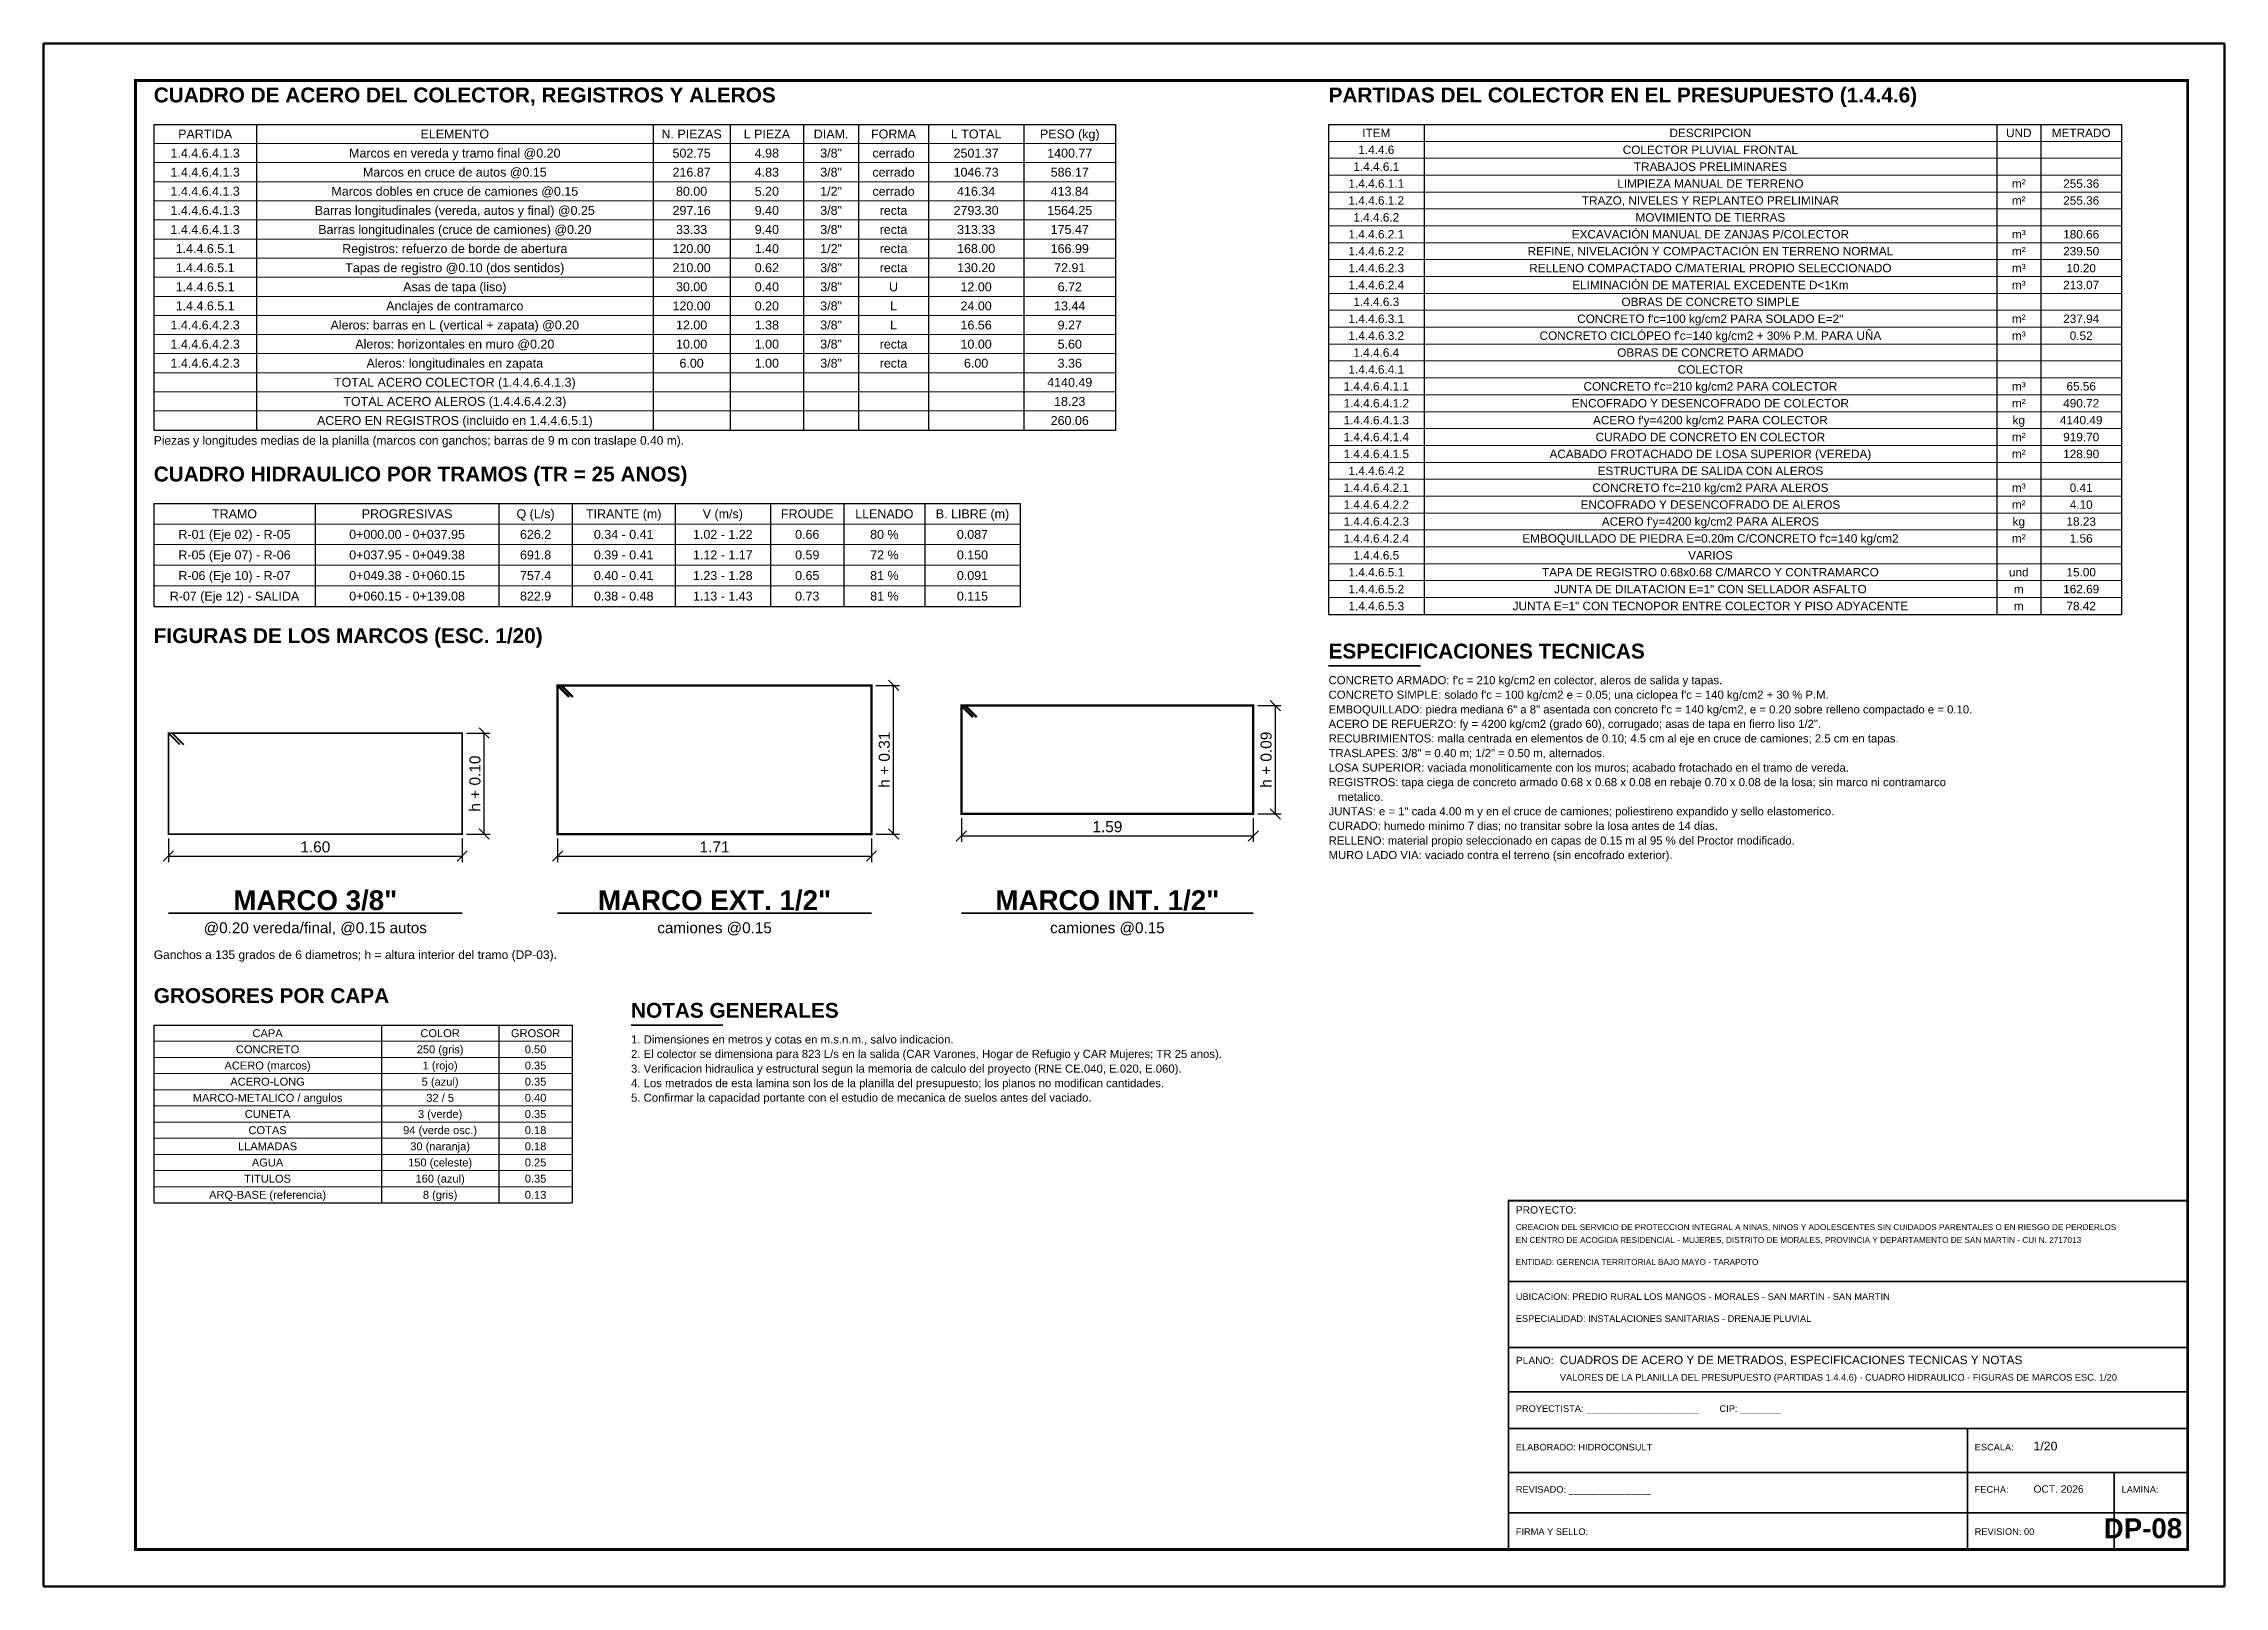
# Paper-space layout 'DP-08' of a CAD drawing. Header units: metres, sheet in millimetres. Extents: x 0 to 594, y 0 to 420.
# The model-space entities are those that its viewports show. They can reach past a viewport. Long polylines and large blocks are cut down to what shows.
import ezdxf
from ezdxf.enums import TextEntityAlignment as Align

# ---------------------------------------------------------------- set-up
doc = ezdxf.new("R2010")
doc.units = ezdxf.units.M
doc.header["$LTSCALE"] = 0.25
for name, color, linetype, lineweight in [('ACERO', 1, 'CONTINUOUS', 35), ('COTAS', 94, 'CONTINUOUS', 18), ('GRILLA', 9, 'CONTINUOUS', 13), ('MARCO', 7, 'CONTINUOUS', 50), ('ROTULO', 7, 'CONTINUOUS', 35), ('TITULOS', 160, 'CONTINUOUS', 35)]:
    doc.layers.add(name, color=color, linetype=linetype, lineweight=lineweight)
for name, color, linetype in [('ROTULO-TEXTO', 7, 'CONTINUOUS'), ('TEXTOS', 7, 'CONTINUOUS'), ('TEXTOS-NOTAS', 7, 'CONTINUOUS')]:
    doc.layers.add(name, color=color, linetype=linetype)
doc.styles.get("Standard").update_dxf_attribs({"font": 'arial.ttf'})
doc.styles.add('TITULOS', font='arialbd.ttf')
doc.dimstyles.new('COT-20', dxfattribs={"dimscale": 0.02, "dimtxt": 3, "dimasz": 2.2, "dimexe": 1.6, "dimexo": 1.2, "dimgap": 1, "dimtad": 1, "dimzin": 0, "dimdsep": 46, "dimtxsty": 'Standard', "dimtsz": 1.4, "dimcen": 2.5, "dimclrd": 256, "dimclre": 256, "dimclrt": 7, "dimazin": 3, "dimtfac": 1, "dimtmove": 0, "dimatfit": 3})

msp = doc.modelspace()

# ---------------------------------------------------------------- linework, layer by layer
at = {"layer": 'ACERO'}
for points, const_width in [([(263.035, 4.096), (264.745, 4.096), (264.745, 4.906), (263.035, 4.906)], 0.0127), ([(265.235, 4.206), (266.825, 4.206), (266.825, 4.796), (265.235, 4.796)], 0.0127), ([(260.915, 4.096), (262.515, 4.096), (262.515, 4.646), (260.915, 4.646)], 0.0095)]:
    msp.add_lwpolyline(points, close=True, dxfattribs=dict(at, const_width=const_width))
for points, const_width in [([(263.035, 4.906), (263.098, 4.843)], 0.0127), ([(263.055, 4.906), (263.118, 4.843)], 0.0127), ([(265.235, 4.796), (265.298, 4.733)], 0.0127), ([(265.255, 4.796), (265.318, 4.733)], 0.0127), ([(260.915, 4.646), (260.978, 4.583)], 0.0095), ([(260.935, 4.646), (260.998, 4.583)], 0.0095)]:
    msp.add_lwpolyline(points, dxfattribs=dict(at, const_width=const_width))
at = {"layer": 'GRILLA'}
for p, q in [((260.835, 7.856), (266.075, 7.856)), ((267.235, 7.868), (271.555, 7.868)), ((260.835, 7.752), (266.075, 7.752)), ((267.235, 7.776), (271.555, 7.776)), ((260.835, 7.648), (266.075, 7.648)), ((267.235, 7.684), (271.555, 7.684)), ((260.835, 7.544), (266.075, 7.544)), ((267.235, 7.592), (271.555, 7.592)), ((267.235, 7.5), (271.555, 7.5)), ((260.835, 7.44), (266.075, 7.44)), ((267.235, 7.408), (271.555, 7.408)), ((260.835, 7.336), (266.075, 7.336)), ((267.235, 7.316), (271.555, 7.316)), ((260.835, 7.232), (266.075, 7.232)), ((260.835, 7.128), (266.075, 7.128)), ((267.235, 7.224), (271.555, 7.224)), ((267.235, 7.132), (271.555, 7.132)), ((260.835, 7.024), (266.075, 7.024)), ((267.235, 7.04), (271.555, 7.04)), ((260.835, 6.92), (266.075, 6.92)), ((267.235, 6.948), (271.555, 6.948)), ((260.835, 6.816), (266.075, 6.816)), ((267.235, 6.856), (271.555, 6.856)), ((260.835, 6.712), (266.075, 6.712)), ((267.235, 6.764), (271.555, 6.764)), ((267.235, 6.672), (271.555, 6.672)), ((260.835, 6.608), (266.075, 6.608)), ((267.235, 6.58), (271.555, 6.58)), ((260.835, 6.504), (266.075, 6.504)), ((267.235, 6.488), (271.555, 6.488)), ((260.835, 6.4), (266.075, 6.4)), ((267.235, 6.396), (271.555, 6.396)), ((267.235, 6.304), (271.555, 6.304)), ((267.235, 6.212), (271.555, 6.212)), ((267.235, 6.12), (271.555, 6.12)), ((267.235, 6.028), (271.555, 6.028)), ((267.235, 5.936), (271.555, 5.936)), ((267.235, 5.844), (271.555, 5.844)), ((260.835, 5.784), (265.555, 5.784)), ((267.235, 5.752), (271.555, 5.752)), ((260.835, 5.672), (265.555, 5.672)), ((267.235, 5.66), (271.555, 5.66)), ((260.835, 5.56), (265.555, 5.56)), ((267.235, 5.568), (271.555, 5.568)), ((267.235, 5.476), (271.555, 5.476)), ((260.835, 5.448), (265.555, 5.448)), ((267.235, 5.384), (271.555, 5.384)), ((260.835, 2.968), (263.115, 2.968)), ((260.835, 2.88), (263.115, 2.88)), ((260.835, 2.792), (263.115, 2.792)), ((260.835, 2.704), (263.115, 2.704)), ((260.835, 2.616), (263.115, 2.616)), ((260.835, 2.528), (263.115, 2.528)), ((260.835, 2.44), (263.115, 2.44)), ((260.835, 2.352), (263.115, 2.352)), ((260.835, 2.264), (263.115, 2.264)), ((260.835, 2.176), (263.115, 2.176))]:
    msp.add_line(p, q, dxfattribs=at)
at = {"layer": 'MARCO'}
msp.add_lwpolyline([(260.235, 0), (272.115, 0), (272.115, 8.4), (260.235, 8.4)], close=True, dxfattribs=at)
at = {"layer": 'MARCO', "const_width": 0.016}
msp.add_lwpolyline([(260.735, 0.2), (271.915, 0.2), (271.915, 8.2), (260.735, 8.2)], close=True, dxfattribs=at)
at = {"layer": 'ROTULO'}
for p, q in [((268.215, 1.66), (271.915, 1.66)), ((268.215, 1.3), (271.915, 1.3)), ((268.215, 1.06), (271.915, 1.06)), ((268.215, 0.86), (271.915, 0.86)), ((270.715, 0.86), (270.715, 0.2)), ((268.215, 0.62), (271.915, 0.62)), ((271.515, 0.62), (271.515, 0.2)), ((268.215, 0.4), (271.915, 0.4))]:
    msp.add_line(p, q, dxfattribs=at)
at = {"layer": 'ROTULO', "const_width": 0.01}
msp.add_lwpolyline([(268.215, 0.2), (271.915, 0.2), (271.915, 2.1), (268.215, 2.1)], close=True, dxfattribs=at)
at = {"layer": 'TEXTOS'}
for p, q in [((260.835, 7.96), (266.075, 7.96)), ((260.835, 7.96), (260.835, 6.296)), ((261.395, 7.96), (261.395, 6.296)), ((263.555, 7.96), (263.555, 6.296)), ((263.975, 7.96), (263.975, 6.296)), ((264.375, 7.96), (264.375, 6.296)), ((264.675, 7.96), (264.675, 6.296)), ((265.055, 7.96), (265.055, 6.296)), ((265.575, 7.96), (265.575, 6.296)), ((266.075, 7.96), (266.075, 6.296)), ((267.235, 7.96), (271.555, 7.96)), ((267.235, 7.96), (267.235, 5.292)), ((267.755, 7.96), (267.755, 5.292)), ((270.875, 7.96), (270.875, 5.292)), ((271.115, 7.96), (271.115, 5.292)), ((271.555, 7.96), (271.555, 5.292)), ((260.835, 6.296), (266.075, 6.296)), ((260.835, 5.896), (265.555, 5.896)), ((260.835, 5.896), (260.835, 5.336)), ((261.715, 5.896), (261.715, 5.336)), ((262.715, 5.896), (262.715, 5.336)), ((263.115, 5.896), (263.115, 5.336)), ((263.675, 5.896), (263.675, 5.336)), ((264.195, 5.896), (264.195, 5.336)), ((264.595, 5.896), (264.595, 5.336)), ((265.035, 5.896), (265.035, 5.336)), ((265.555, 5.896), (265.555, 5.336)), ((260.835, 5.336), (265.555, 5.336)), ((267.235, 5.292), (271.555, 5.292)), ((260.835, 3.056), (263.115, 3.056)), ((260.835, 3.056), (260.835, 2.088)), ((262.075, 3.056), (262.075, 2.088)), ((262.715, 3.056), (262.715, 2.088)), ((263.115, 3.056), (263.115, 2.088)), ((260.835, 2.088), (263.115, 2.088))]:
    msp.add_line(p, q, dxfattribs=at)
at = {"layer": 'TITULOS'}
for p, q in [((267.235, 5.012), (267.735, 5.012)), ((260.915, 3.666), (262.515, 3.666)), ((263.035, 3.666), (264.745, 3.666)), ((265.235, 3.666), (266.825, 3.666)), ((263.435, 3.056), (263.935, 3.056))]:
    msp.add_line(p, q, dxfattribs=at)

# ---------------------------------------------------------------- texts
at = {"layer": 'ROTULO-TEXTO'}
for s, height, p in [('PROYECTO:', 0.04, (268.255, 2.03)), ('CREACION DEL SERVICIO DE PROTECCION INTEGRAL A NINAS, NINOS Y ADOLESCENTES SIN CUIDADOS PARENTALES O EN RIESGO DE PERDERLOS', 0.032, (268.255, 1.94)), ('EN CENTRO DE ACOGIDA RESIDENCIAL - MUJERES, DISTRITO DE MORALES, PROVINCIA Y DEPARTAMENTO DE SAN MARTIN - CUI N. 2717013', 0.032, (268.255, 1.87)), ('ENTIDAD: GERENCIA TERRITORIAL BAJO MAYO - TARAPOTO', 0.032, (268.255, 1.75)), ('UBICACION: PREDIO RURAL LOS MANGOS - MORALES - SAN MARTIN - SAN MARTIN', 0.036, (268.255, 1.56)), ('ESPECIALIDAD: INSTALACIONES SANITARIAS - DRENAJE PLUVIAL', 0.036, (268.255, 1.44)), ('PLANO:', 0.04, (268.255, 1.21)), ('CUADROS DE ACERO Y DE METRADOS, ESPECIFICACIONES TECNICAS Y NOTAS', 0.04578, (268.495, 1.21)), ('VALORES DE LA PLANILLA DEL PRESUPUESTO (PARTIDAS 1.4.4.6) - CUADRO HIDRAULICO - FIGURAS DE MARCOS ESC. 1/20', 0.036, (268.495, 1.12)), ('PROYECTISTA: ______________________        CIP: ________', 0.036, (268.255, 0.95)), ('ELABORADO: HIDROCONSULT', 0.036, (268.255, 0.74)), ('ESCALA:', 0.036, (270.755, 0.74)), ('1/20', 0.048, (271.075, 0.74)), ('REVISADO: ________________', 0.036, (268.255, 0.51)), ('FECHA:', 0.036, (270.755, 0.51)), ('OCT. 2026', 0.04, (271.075, 0.51)), ('LAMINA:', 0.036, (271.555, 0.51)), ('FIRMA Y SELLO:', 0.036, (268.255, 0.28)), ('REVISION: 00', 0.036, (270.755, 0.28))]:
    msp.add_text(s, height=height, dxfattribs=at).set_placement(p)
at = {"layer": 'TEXTOS'}
for s, height, p in [('PARTIDA', 0.0486, (261.115, 7.908)), ('ELEMENTO', 0.0486, (262.475, 7.908)), ('N. PIEZAS', 0.0486, (263.765, 7.908)), ('L PIEZA', 0.0486, (264.175, 7.908)), ('DIAM.', 0.0486, (264.525, 7.908)), ('FORMA', 0.0486, (264.865, 7.908)), ('L TOTAL', 0.0486, (265.315, 7.908)), ('PESO (kg)', 0.0486, (265.825, 7.908)), ('1.4.4.6', 0.0459, (267.495, 7.822)), ('ITEM', 0.0459, (267.495, 7.914)), ('COLECTOR PLUVIAL FRONTAL', 0.0459, (269.315, 7.822)), ('DESCRIPCION', 0.0459, (269.315, 7.914)), ('UND', 0.0459, (270.995, 7.914)), ('METRADO', 0.0459, (271.335, 7.914)), ('1.4.4.6.4.1.3', 0.0486, (261.115, 7.804)), ('1.4.4.6.4.1.3', 0.0486, (261.115, 7.7)), ('Marcos en vereda y tramo final @0.20', 0.0486, (262.475, 7.804)), ('Marcos en cruce de autos @0.15', 0.0486, (262.475, 7.7)), ('502.75', 0.0486, (263.765, 7.804)), ('216.87', 0.0486, (263.765, 7.7)), ('4.98', 0.0486, (264.175, 7.804)), ('4.83', 0.0486, (264.175, 7.7)), ('3/8"', 0.0486, (264.525, 7.804)), ('3/8"', 0.0486, (264.525, 7.7)), ('cerrado', 0.0486, (264.865, 7.804)), ('cerrado', 0.0486, (264.865, 7.7)), ('2501.37', 0.0486, (265.315, 7.804)), ('1046.73', 0.0486, (265.315, 7.7)), ('1400.77', 0.0486, (265.825, 7.804)), ('586.17', 0.0486, (265.825, 7.7)), ('1.4.4.6.1', 0.0459, (267.495, 7.73)), ('TRABAJOS PRELIMINARES', 0.0459, (269.315, 7.73)), ('1.4.4.6.4.1.3', 0.0486, (261.115, 7.596)), ('Marcos dobles en cruce de camiones @0.15', 0.0486, (262.475, 7.596)), ('80.00', 0.0486, (263.765, 7.596)), ('5.20', 0.0486, (264.175, 7.596)), ('1/2"', 0.0486, (264.525, 7.596)), ('cerrado', 0.0486, (264.865, 7.596)), ('416.34', 0.0486, (265.315, 7.596)), ('413.84', 0.0486, (265.825, 7.596)), ('1.4.4.6.1.1', 0.0459, (267.495, 7.638)), ('LIMPIEZA MANUAL DE TERRENO', 0.0459, (269.315, 7.638)), ('m²', 0.0459, (270.995, 7.638)), ('255.36', 0.0459, (271.335, 7.638)), ('1.4.4.6.4.1.3', 0.0486, (261.115, 7.492)), ('Barras longitudinales (vereda, autos y final) @0.25', 0.0486, (262.475, 7.492)), ('297.16', 0.0486, (263.765, 7.492)), ('9.40', 0.0486, (264.175, 7.492)), ('3/8"', 0.0486, (264.525, 7.492)), ('recta', 0.0486, (264.865, 7.492)), ('2793.30', 0.0486, (265.315, 7.492)), ('1564.25', 0.0486, (265.825, 7.492)), ('1.4.4.6.1.2', 0.0459, (267.495, 7.546)), ('TRAZO, NIVELES Y REPLANTEO PRELIMINAR', 0.0459, (269.315, 7.546)), ('m²', 0.0459, (270.995, 7.546)), ('255.36', 0.0459, (271.335, 7.546)), ('1.4.4.6.4.1.3', 0.0486, (261.115, 7.388)), ('Barras longitudinales (cruce de camiones) @0.20', 0.0486, (262.475, 7.388)), ('33.33', 0.0486, (263.765, 7.388)), ('9.40', 0.0486, (264.175, 7.388)), ('3/8"', 0.0486, (264.525, 7.388)), ('recta', 0.0486, (264.865, 7.388)), ('313.33', 0.0486, (265.315, 7.388)), ('175.47', 0.0486, (265.825, 7.388)), ('1.4.4.6.2.1', 0.0459, (267.495, 7.362)), ('1.4.4.6.2', 0.0459, (267.495, 7.454)), ('EXCAVACIÓN MANUAL DE ZANJAS P/COLECTOR', 0.0459, (269.315, 7.362)), ('MOVIMIENTO DE TIERRAS', 0.0459, (269.315, 7.454)), ('m³', 0.0459, (270.995, 7.362)), ('180.66', 0.0459, (271.335, 7.362)), ('1.4.4.6.5.1', 0.0486, (261.115, 7.284)), ('Registros: refuerzo de borde de abertura', 0.0486, (262.475, 7.284)), ('120.00', 0.0486, (263.765, 7.284)), ('1.40', 0.0486, (264.175, 7.284)), ('1/2"', 0.0486, (264.525, 7.284)), ('recta', 0.0486, (264.865, 7.284)), ('168.00', 0.0486, (265.315, 7.284)), ('166.99', 0.0486, (265.825, 7.284)), ('1.4.4.6.2.2', 0.0459, (267.495, 7.27)), ('REFINE, NIVELACIÓN Y COMPACTACIÓN EN TERRENO NORMAL', 0.0459, (269.315, 7.27)), ('m²', 0.0459, (270.995, 7.27)), ('239.50', 0.0459, (271.335, 7.27)), ('1.4.4.6.5.1', 0.0486, (261.115, 7.18)), ('Tapas de registro @0.10 (dos sentidos)', 0.0486, (262.475, 7.18)), ('210.00', 0.0486, (263.765, 7.18)), ('0.62', 0.0486, (264.175, 7.18)), ('3/8"', 0.0486, (264.525, 7.18)), ('recta', 0.0486, (264.865, 7.18)), ('130.20', 0.0486, (265.315, 7.18)), ('72.91', 0.0486, (265.825, 7.18)), ('1.4.4.6.2.3', 0.0459, (267.495, 7.178)), ('RELLENO COMPACTADO C/MATERIAL PROPIO SELECCIONADO', 0.0459, (269.315, 7.178)), ('m³', 0.0459, (270.995, 7.178)), ('10.20', 0.0459, (271.335, 7.178)), ('1.4.4.6.5.1', 0.0486, (261.115, 7.076)), ('Asas de tapa (liso)', 0.0486, (262.475, 7.076)), ('30.00', 0.0486, (263.765, 7.076)), ('0.40', 0.0486, (264.175, 7.076)), ('3/8"', 0.0486, (264.525, 7.076)), ('U', 0.0486, (264.865, 7.076)), ('12.00', 0.0486, (265.315, 7.076)), ('6.72', 0.0486, (265.825, 7.076)), ('1.4.4.6.2.4', 0.0459, (267.495, 7.086)), ('1.4.4.6.3', 0.0459, (267.495, 6.994)), ('ELIMINACIÓN DE MATERIAL EXCEDENTE D<1Km', 0.0459, (269.315, 7.086)), ('OBRAS DE CONCRETO SIMPLE', 0.0459, (269.315, 6.994)), ('m³', 0.0459, (270.995, 7.086)), ('213.07', 0.0459, (271.335, 7.086)), ('1.4.4.6.4.2.3', 0.0486, (261.115, 6.868)), ('1.4.4.6.5.1', 0.0486, (261.115, 6.972)), ('Aleros: barras en L (vertical + zapata) @0.20', 0.0486, (262.475, 6.868)), ('Anclajes de contramarco', 0.0486, (262.475, 6.972)), ('120.00', 0.0486, (263.765, 6.972)), ('12.00', 0.0486, (263.765, 6.868)), ('0.20', 0.0486, (264.175, 6.972)), ('1.38', 0.0486, (264.175, 6.868)), ('3/8"', 0.0486, (264.525, 6.972)), ('3/8"', 0.0486, (264.525, 6.868)), ('L', 0.0486, (264.865, 6.972)), ('L', 0.0486, (264.865, 6.868)), ('24.00', 0.0486, (265.315, 6.972)), ('16.56', 0.0486, (265.315, 6.868)), ('13.44', 0.0486, (265.825, 6.972)), ('9.27', 0.0486, (265.825, 6.868)), ('1.4.4.6.3.1', 0.0459, (267.495, 6.902)), ("CONCRETO f'c=100 kg/cm2 PARA SOLADO E=2''", 0.0459, (269.315, 6.902)), ('m²', 0.0459, (270.995, 6.902)), ('237.94', 0.0459, (271.335, 6.902)), ('1.4.4.6.4.2.3', 0.0486, (261.115, 6.764)), ('Aleros: horizontales en muro @0.20', 0.0486, (262.475, 6.764)), ('10.00', 0.0486, (263.765, 6.764)), ('1.00', 0.0486, (264.175, 6.764)), ('3/8"', 0.0486, (264.525, 6.764)), ('recta', 0.0486, (264.865, 6.764)), ('10.00', 0.0486, (265.315, 6.764)), ('5.60', 0.0486, (265.825, 6.764)), ('1.4.4.6.3.2', 0.0459, (267.495, 6.81)), ("CONCRETO CICLÓPEO f'c=140 kg/cm2 + 30% P.M. PARA UÑA", 0.0459, (269.315, 6.81)), ('m³', 0.0459, (270.995, 6.81)), ('0.52', 0.0459, (271.335, 6.81)), ('1.4.4.6.4.2.3', 0.0486, (261.115, 6.66)), ('Aleros: longitudinales en zapata', 0.0486, (262.475, 6.66)), ('6.00', 0.0486, (263.765, 6.66)), ('1.00', 0.0486, (264.175, 6.66)), ('3/8"', 0.0486, (264.525, 6.66)), ('recta', 0.0486, (264.865, 6.66)), ('6.00', 0.0486, (265.315, 6.66)), ('3.36', 0.0486, (265.825, 6.66)), ('1.4.4.6.4', 0.0459, (267.495, 6.718)), ('OBRAS DE CONCRETO ARMADO', 0.0459, (269.315, 6.718)), ('TOTAL ACERO COLECTOR (1.4.4.6.4.1.3)', 0.0486, (262.475, 6.556)), ('4140.49', 0.0486, (265.825, 6.556)), ('1.4.4.6.4.1.1', 0.0459, (267.495, 6.534)), ('1.4.4.6.4.1', 0.0459, (267.495, 6.626)), ("CONCRETO f'c=210 kg/cm2 PARA COLECTOR", 0.0459, (269.315, 6.534)), ('COLECTOR', 0.0459, (269.315, 6.626)), ('m³', 0.0459, (270.995, 6.534)), ('65.56', 0.0459, (271.335, 6.534)), ('TOTAL ACERO ALEROS (1.4.4.6.4.2.3)', 0.0486, (262.475, 6.452)), ('18.23', 0.0486, (265.825, 6.452)), ('1.4.4.6.4.1.2', 0.0459, (267.495, 6.442)), ('ENCOFRADO Y DESENCOFRADO DE COLECTOR', 0.0459, (269.315, 6.442)), ('m²', 0.0459, (270.995, 6.442)), ('490.72', 0.0459, (271.335, 6.442)), ('ACERO EN REGISTROS (incluido en 1.4.4.6.5.1)', 0.0486, (262.475, 6.348)), ('260.06', 0.0486, (265.825, 6.348)), ('1.4.4.6.4.1.3', 0.0459, (267.495, 6.35)), ("ACERO f'y=4200 kg/cm2 PARA COLECTOR", 0.0459, (269.315, 6.35)), ('kg', 0.0459, (270.995, 6.35)), ('4140.49', 0.0459, (271.335, 6.35)), ('1.4.4.6.4.1.4', 0.0459, (267.495, 6.258)), ('1.4.4.6.4.1.5', 0.0459, (267.495, 6.166)), ('ACABADO FROTACHADO DE LOSA SUPERIOR (VEREDA)', 0.0459, (269.315, 6.166)), ('CURADO DE CONCRETO EN COLECTOR', 0.0459, (269.315, 6.258)), ('m²', 0.0459, (270.995, 6.258)), ('m²', 0.0459, (270.995, 6.166)), ('919.70', 0.0459, (271.335, 6.258)), ('128.90', 0.0459, (271.335, 6.166)), ('1.4.4.6.4.2', 0.0459, (267.495, 6.074)), ('ESTRUCTURA DE SALIDA CON ALEROS', 0.0459, (269.315, 6.074)), ('1.4.4.6.4.2.1', 0.0459, (267.495, 5.982)), ("CONCRETO f'c=210 kg/cm2 PARA ALEROS", 0.0459, (269.315, 5.982)), ('m³', 0.0459, (270.995, 5.982)), ('0.41', 0.0459, (271.335, 5.982)), ('TRAMO', 0.0486, (261.275, 5.84)), ('PROGRESIVAS', 0.0486, (262.215, 5.84)), ('Q (L/s)', 0.0486, (262.915, 5.84)), ('TIRANTE (m)', 0.0486, (263.395, 5.84)), ('V (m/s)', 0.0486, (263.935, 5.84)), ('FROUDE', 0.0486, (264.395, 5.84)), ('LLENADO', 0.0486, (264.815, 5.84)), ('B. LIBRE (m)', 0.0486, (265.295, 5.84)), ('1.4.4.6.4.2.2', 0.0459, (267.495, 5.89)), ('1.4.4.6.4.2.3', 0.0459, (267.495, 5.798)), ('ENCOFRADO Y DESENCOFRADO DE ALEROS', 0.0459, (269.315, 5.89)), ("ACERO f'y=4200 kg/cm2 PARA ALEROS", 0.0459, (269.315, 5.798)), ('m²', 0.0459, (270.995, 5.89)), ('kg', 0.0459, (270.995, 5.798)), ('18.23', 0.0459, (271.335, 5.798)), ('4.10', 0.0459, (271.335, 5.89)), ('R-01 (Eje 02) - R-05', 0.0486, (261.275, 5.728)), ('0+000.00 - 0+037.95', 0.0486, (262.215, 5.728)), ('626.2', 0.0486, (262.915, 5.728)), ('0.34 - 0.41', 0.0486, (263.395, 5.728)), ('1.02 - 1.22', 0.0486, (263.935, 5.728)), ('0.66', 0.0486, (264.395, 5.728)), ('80 %', 0.0486, (264.815, 5.728)), ('0.087', 0.0486, (265.295, 5.728)), ('1.4.4.6.4.2.4', 0.0459, (267.495, 5.706)), ("EMBOQUILLADO DE PIEDRA E=0.20m C/CONCRETO f'c=140 kg/cm2", 0.0459, (269.315, 5.706)), ('m²', 0.0459, (270.995, 5.706)), ('1.56', 0.0459, (271.335, 5.706)), ('R-05 (Eje 07) - R-06', 0.0486, (261.275, 5.616)), ('0+037.95 - 0+049.38', 0.0486, (262.215, 5.616)), ('691.8', 0.0486, (262.915, 5.616)), ('0.39 - 0.41', 0.0486, (263.395, 5.616)), ('1.12 - 1.17', 0.0486, (263.935, 5.616)), ('0.59', 0.0486, (264.395, 5.616)), ('72 %', 0.0486, (264.815, 5.616)), ('0.150', 0.0486, (265.295, 5.616)), ('1.4.4.6.5', 0.0459, (267.495, 5.614)), ('VARIOS', 0.0459, (269.315, 5.614)), ('R-06 (Eje 10) - R-07', 0.0486, (261.275, 5.504)), ('0+049.38 - 0+060.15', 0.0486, (262.215, 5.504)), ('757.4', 0.0486, (262.915, 5.504)), ('0.40 - 0.41', 0.0486, (263.395, 5.504)), ('1.23 - 1.28', 0.0486, (263.935, 5.504)), ('0.65', 0.0486, (264.395, 5.504)), ('81 %', 0.0486, (264.815, 5.504)), ('0.091', 0.0486, (265.295, 5.504)), ('1.4.4.6.5.1', 0.0459, (267.495, 5.522)), ('TAPA DE REGISTRO 0.68x0.68 C/MARCO Y CONTRAMARCO', 0.0459, (269.315, 5.522)), ('und', 0.0459, (270.995, 5.522)), ('15.00', 0.0459, (271.335, 5.522)), ('R-07 (Eje 12) - SALIDA', 0.0486, (261.275, 5.392)), ('0+060.15 - 0+139.08', 0.0486, (262.215, 5.392)), ('822.9', 0.0486, (262.915, 5.392)), ('0.38 - 0.48', 0.0486, (263.395, 5.392)), ('1.13 - 1.43', 0.0486, (263.935, 5.392)), ('0.73', 0.0486, (264.395, 5.392)), ('81 %', 0.0486, (264.815, 5.392)), ('0.115', 0.0486, (265.295, 5.392)), ('1.4.4.6.5.2', 0.0459, (267.495, 5.43)), ('1.4.4.6.5.3', 0.0459, (267.495, 5.338)), ('JUNTA E=1" CON TECNOPOR ENTRE COLECTOR Y PISO ADYACENTE', 0.0459, (269.315, 5.338)), ('JUNTA DE DILATACION E=1" CON SELLADOR ASFALTO', 0.0459, (269.315, 5.43)), ('m', 0.0459, (270.995, 5.43)), ('m', 0.0459, (270.995, 5.338)), ('162.69', 0.0459, (271.335, 5.43)), ('78.42', 0.0459, (271.335, 5.338)), ('@0.20 vereda/final, @0.15 autos', 0.0594, (261.715, 3.586)), ('camiones @0.15', 0.0594, (263.89, 3.586)), ('camiones @0.15', 0.0594, (266.03, 3.586)), ('CAPA', 0.0432, (261.455, 3.012)), ('COLOR', 0.0432, (262.395, 3.012)), ('GROSOR', 0.0432, (262.915, 3.012)), ('ACERO (marcos)', 0.0432, (261.455, 2.836)), ('CONCRETO', 0.0432, (261.455, 2.924)), ('250 (gris)', 0.0432, (262.395, 2.924)), ('1 (rojo)', 0.0432, (262.395, 2.836)), ('0.50', 0.0432, (262.915, 2.924)), ('0.35', 0.0432, (262.915, 2.836)), ('ACERO-LONG', 0.0432, (261.455, 2.748)), ('5 (azul)', 0.0432, (262.395, 2.748)), ('0.35', 0.0432, (262.915, 2.748)), ('MARCO-METALICO / angulos', 0.0432, (261.455, 2.66)), ('32 / 5', 0.0432, (262.395, 2.66)), ('0.40', 0.0432, (262.915, 2.66)), ('CUNETA', 0.0432, (261.455, 2.572)), ('COTAS', 0.0432, (261.455, 2.484)), ('94 (verde osc.)', 0.0432, (262.395, 2.484)), ('3 (verde)', 0.0432, (262.395, 2.572)), ('0.35', 0.0432, (262.915, 2.572)), ('0.18', 0.0432, (262.915, 2.484)), ('LLAMADAS', 0.0432, (261.455, 2.396)), ('30 (naranja)', 0.0432, (262.395, 2.396)), ('0.18', 0.0432, (262.915, 2.396)), ('AGUA', 0.0432, (261.455, 2.308)), ('150 (celeste)', 0.0432, (262.395, 2.308)), ('0.25', 0.0432, (262.915, 2.308)), ('ARQ-BASE (referencia)', 0.0432, (261.455, 2.132)), ('TITULOS', 0.0432, (261.455, 2.22)), ('160 (azul)', 0.0432, (262.395, 2.22)), ('8 (gris)', 0.0432, (262.395, 2.132)), ('0.35', 0.0432, (262.915, 2.22)), ('0.13', 0.0432, (262.915, 2.132))]:
    msp.add_text(s, height=height, dxfattribs=at).set_placement(p, align=Align.MIDDLE_CENTER)
at = {"layer": 'TEXTOS-NOTAS'}
for s, height, p in [('Piezas y longitudes medias de la planilla (marcos con ganchos; barras de 9 m con traslape 0.40 m).', 0.0468, (260.835, 6.216)), ("CONCRETO ARMADO: f'c = 210 kg/cm2 en colector, aleros de salida y tapas.", 0.0442, (267.235, 4.912)), ("CONCRETO SIMPLE: solado f'c = 100 kg/cm2 e = 0.05; una ciclopea f'c = 140 kg/cm2 + 30 % P.M.", 0.0442, (267.235, 4.833)), ('EMBOQUILLADO: piedra mediana 6" a 8" asentada con concreto f\'c = 140 kg/cm2, e = 0.20 sobre relleno compactado e = 0.10.', 0.0442, (267.235, 4.753)), ('ACERO DE REFUERZO: fy = 4200 kg/cm2 (grado 60), corrugado; asas de tapa en fierro liso 1/2".', 0.0442, (267.235, 4.674)), ('RECUBRIMIENTOS: malla centrada en elementos de 0.10; 4.5 cm al eje en cruce de camiones; 2.5 cm en tapas.', 0.0442, (267.235, 4.595)), ('TRASLAPES: 3/8" = 0.40 m; 1/2" = 0.50 m, alternados.', 0.0442, (267.235, 4.515)), ('LOSA SUPERIOR: vaciada monoliticamente con los muros; acabado frotachado en el tramo de vereda.', 0.0442, (267.235, 4.436)), ('REGISTROS: tapa ciega de concreto armado 0.68 x 0.68 x 0.08 en rebaje 0.70 x 0.08 de la losa; sin marco ni contramarco', 0.0442, (267.235, 4.357)), ('   metalico.', 0.0442, (267.235, 4.277)), ('JUNTAS: e = 1" cada 4.00 m y en el cruce de camiones; poliestireno expandido y sello elastomerico.', 0.0442, (267.235, 4.198)), ('CURADO: humedo minimo 7 dias; no transitar sobre la losa antes de 14 dias.', 0.0442, (267.235, 4.119)), ('RELLENO: material propio seleccionado en capas de 0.15 m al 95 % del Proctor modificado.', 0.0442, (267.235, 4.039)), ('MURO LADO VIA: vaciado contra el terreno (sin encofrado exterior).', 0.0442, (267.235, 3.96)), ('Ganchos a 135 grados de 6 diametros; h = altura interior del tramo (DP-03).', 0.0468, (260.835, 3.416)), ('1. Dimensiones en metros y cotas en m.s.n.m., salvo indicacion.', 0.0442, (263.435, 2.956)), ('2. El colector se dimensiona para 823 L/s en la salida (CAR Varones, Hogar de Refugio y CAR Mujeres; TR 25 anos).', 0.0442, (263.435, 2.877)), ('4. Los metrados de esta lamina son los de la planilla del presupuesto; los planos no modifican cantidades.', 0.0442, (263.435, 2.718)), ('3. Verificacion hidraulica y estructural segun la memoria de calculo del proyecto (RNE CE.040, E.020, E.060).', 0.0442, (263.435, 2.797)), ('5. Confirmar la capacidad portante con el estudio de mecanica de suelos antes del vaciado.', 0.0442, (263.435, 2.639))]:
    msp.add_text(s, height=height, dxfattribs=at).set_placement(p)
at = {"layer": 'TITULOS', "style": 'TITULOS'}
for s, p in [('CUADRO DE ACERO DEL COLECTOR, REGISTROS Y ALEROS', (260.835, 8.08)), ('PARTIDAS DEL COLECTOR EN EL PRESUPUESTO (1.4.4.6)', (267.235, 8.08)), ('CUADRO HIDRAULICO POR TRAMOS (TR = 25 ANOS)', (260.835, 6.016)), ('FIGURAS DE LOS MARCOS (ESC. 1/20)', (260.835, 5.136)), ('ESPECIFICACIONES TECNICAS', (267.235, 5.052)), ('GROSORES POR CAPA', (260.835, 3.176)), ('NOTAS GENERALES', (263.435, 3.096))]:
    msp.add_text(s, height=0.081, dxfattribs=at).set_placement(p)
for s, p in [('MARCO 3/8"', (261.715, 3.736)), ('MARCO EXT. 1/2"', (263.89, 3.736)), ('MARCO INT. 1/2"', (266.03, 3.736))]:
    msp.add_text(s, height=0.108, dxfattribs=at).set_placement(p, align=Align.MIDDLE_CENTER)
msp.add_text('DP-08', height=0.108, dxfattribs=at).set_placement((271.885, 0.23), align=Align.BOTTOM_RIGHT)

# ---------------------------------------------------------------- dimensions: what is measured, and where the dimension line sits
at = {"layer": 'COTAS'}
for base, p1, p2, text in [((264.865, 4.096), (264.745, 4.096), (264.745, 4.906), 'h + 0.31'), ((266.945, 4.206), (266.825, 4.206), (266.825, 4.796), 'h + 0.09'), ((262.635, 4.096), (262.515, 4.096), (262.515, 4.646), 'h + 0.10')]:
    msp.add_linear_dim(base=base, p1=p1, p2=p2, angle=90, text=text, dimstyle='COT-20', dxfattribs=at).render()
for base, p1, p2, text in [((265.235, 4.086), (265.235, 4.206), (266.825, 4.206), '1.59'), ((260.915, 3.976), (260.915, 4.096), (262.515, 4.096), '1.60'), ((263.035, 3.976), (263.035, 4.096), (264.745, 4.096), '1.71')]:
    msp.add_linear_dim(base=base, p1=p1, p2=p2, text=text, dimstyle='COT-20', dxfattribs=at).render()

psp = doc.layouts.new('DP-08')

# ---------------------------------------------------------------- viewports
at = {"layer": 'MARCO'}
psp.add_viewport(center=(297, 210), size=(594, 420), view_center_point=(266.175, 4.2), view_height=8.4, dxfattribs=at)

doc.saveas('drawing.dxf')
